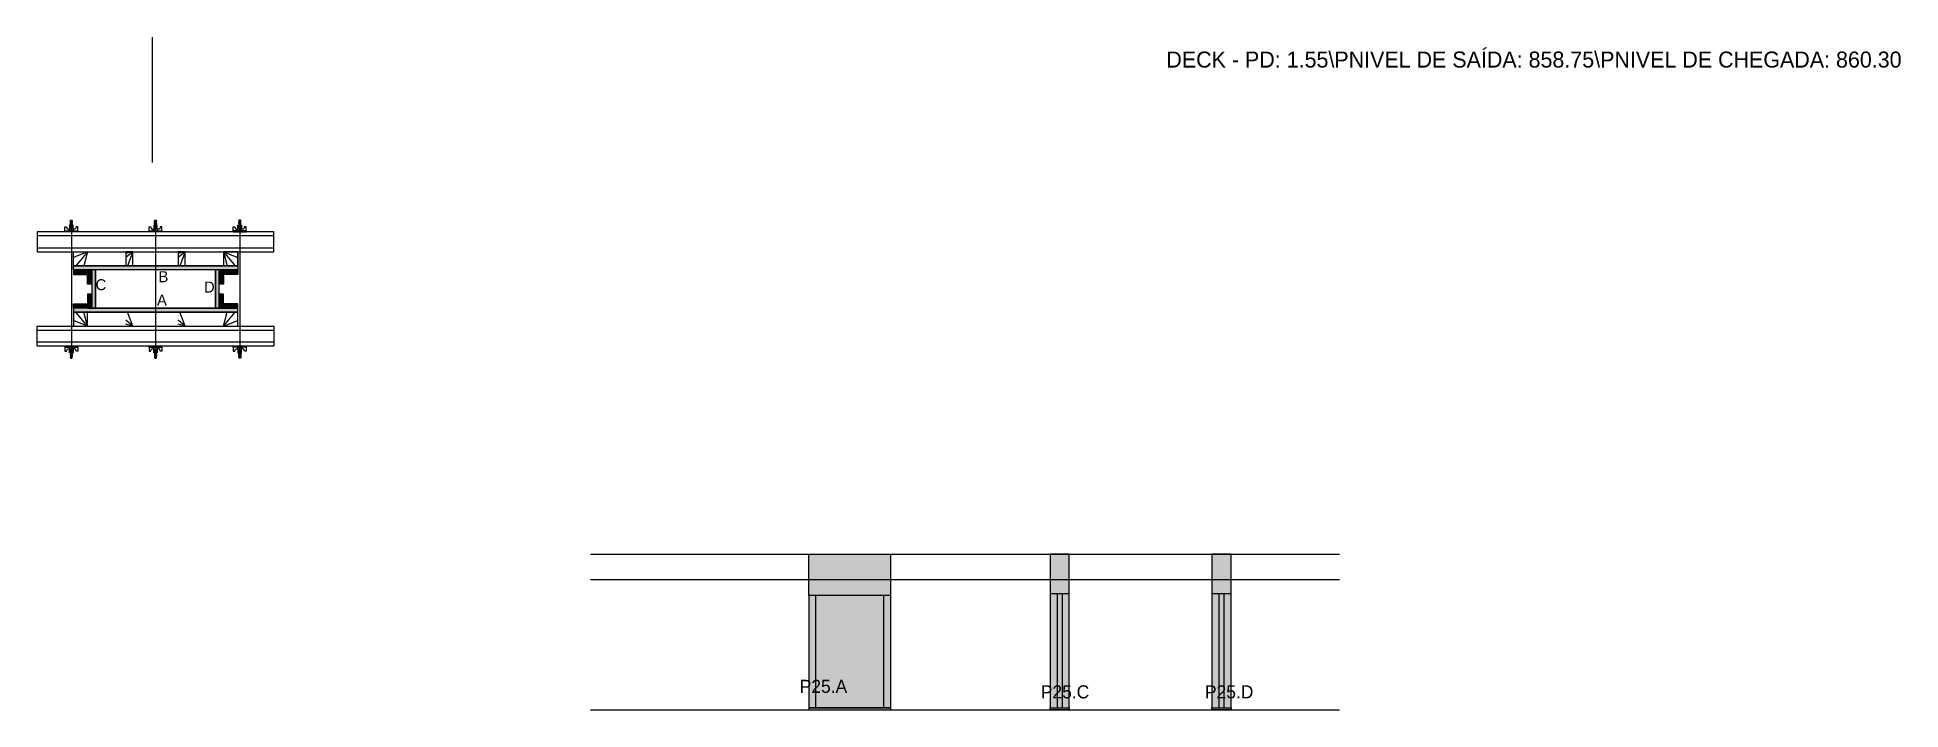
# Model space of a CAD drawing. Header units: metres. Extents: x 2894 to 4753, y 2057 to 2727.
import ezdxf

# ---------------------------------------------------------------- set-up
doc = ezdxf.new("R2010")
doc.units = ezdxf.units.M
for name, color, linetype in [('CHAPA', 7, 'Continuous'), ('COTA', 7, 'Continuous'), ('Hachura', 7, 'Continuous'), ('Madeira', 7, 'Continuous'), ('NOMENCLATURA', 7, 'Continuous'), ('Nível', 7, 'Continuous'), ('Painéis', 7, 'Continuous'), ('Perfil Metálico', 7, 'Continuous'), ('SARR_2.2x7', 7, 'Continuous'), ('SARRAFO', 7, 'Continuous'), ('Texto Seção', 7, 'Continuous'), ('TEXTO_GERAL', 7, 'Continuous')]:
    doc.layers.add(name, color=color, linetype=linetype)

msp = doc.modelspace()

# ---------------------------------------------------------------- hatches: boundary and pattern name
at = {"layer": 'COTA'}
h = msp.add_hatch(color=7, dxfattribs=at)
h.dxf.hatch_style = 1
h.paths.add_polyline_path([(3745.6, 2211.7), (3663.6, 2211.7), (3663.6, 2170.7), (3745.6, 2170.7), (3745.6, 2211.7)])
h = msp.add_hatch(color=7, dxfattribs=at)
h.dxf.hatch_style = 1
h.paths.add_polyline_path([(3923.5, 2211.7), (3904.5, 2211.7), (3904.5, 2211.7), (3904.5, 2172.7), (3904.5, 2172.7), (3923.5, 2172.7), (3923.5, 2172.7), (3923.5, 2211.7), (3923.5, 2211.7)])
h = msp.add_hatch(color=7, dxfattribs=at)
h.dxf.hatch_style = 1
h.paths.add_polyline_path([(4085, 2211.7), (4066, 2211.7), (4066, 2211.7), (4066, 2172.7), (4066, 2172.7), (4085, 2172.7), (4085, 2172.7), (4085, 2211.7), (4085, 2211.7)])
at = {"layer": 'Hachura'}
h = msp.add_hatch(color=7, dxfattribs=at)
h.dxf.hatch_style = 1
h.paths.add_polyline_path([(2929.7, 2495.3), (2929.7, 2499.3), (2929.7, 2499.3), (3093.7, 2499.3), (3093.7, 2499.3), (3093.7, 2495.3), (3093.7, 2495.3), (2929.7, 2495.3)])
h = msp.add_hatch(color=7, dxfattribs=at)
h.dxf.hatch_style = 1
h.paths.add_polyline_path([(2929.7, 2495.3), (2929.7, 2499.3), (2929.7, 2499.3), (3093.7, 2499.3), (3093.7, 2499.3), (3093.7, 2495.3), (3093.7, 2495.3), (2929.7, 2495.3)])
h = msp.add_hatch(color=7, dxfattribs=at)
h.dxf.hatch_style = 1
h.paths.add_polyline_path([(2943.7, 2495.3), (2943.7, 2490.9), (2943.7, 2490.9), (2929.7, 2490.9), (2929.7, 2490.9), (2929.7, 2495.3), (2929.7, 2495.3), (2943.7, 2495.3)])
h = msp.add_hatch(color=7, dxfattribs=at)
h.dxf.hatch_style = 1
h.paths.add_polyline_path([(2948.1, 2495.3), (2943.7, 2495.3), (2943.7, 2495.3), (2943.7, 2481.3), (2943.7, 2481.3), (2948.1, 2481.3), (2948.1, 2481.3), (2948.1, 2495.3)])
h = msp.add_hatch(color=7, dxfattribs=at)
h.dxf.hatch_style = 1
h.paths.add_polyline_path([(2951.7, 2495.3), (2948.1, 2495.3), (2948.1, 2495.3), (2948.1, 2457.3), (2948.1, 2457.3), (2951.7, 2457.3), (2951.7, 2457.3), (2951.7, 2495.3)])
h = msp.add_hatch(color=7, dxfattribs=at)
h.dxf.hatch_style = 1
h.paths.add_polyline_path([(2951.7, 2495.3), (2948.1, 2495.3), (2948.1, 2495.3), (2948.1, 2457.3), (2948.1, 2457.3), (2951.7, 2457.3), (2951.7, 2457.3), (2951.7, 2495.3)])
h = msp.add_hatch(color=7, dxfattribs=at)
h.dxf.hatch_style = 1
h.paths.add_polyline_path([(3075.3, 2495.3), (3071.7, 2495.3), (3071.7, 2495.3), (3071.7, 2457.3), (3071.7, 2457.3), (3075.3, 2457.3), (3075.3, 2457.3), (3075.3, 2495.3)])
h = msp.add_hatch(color=7, dxfattribs=at)
h.dxf.hatch_style = 1
h.paths.add_polyline_path([(3075.3, 2495.3), (3071.7, 2495.3), (3071.7, 2495.3), (3071.7, 2457.3), (3071.7, 2457.3), (3075.3, 2457.3), (3075.3, 2457.3), (3075.3, 2495.3)])
h = msp.add_hatch(color=7, dxfattribs=at)
h.dxf.hatch_style = 1
h.paths.add_polyline_path([(3079.7, 2495.3), (3075.3, 2495.3), (3075.3, 2495.3), (3075.3, 2481.3), (3075.3, 2481.3), (3079.7, 2481.3), (3079.7, 2481.3), (3079.7, 2495.3)])
h = msp.add_hatch(color=7, dxfattribs=at)
h.dxf.hatch_style = 1
h.paths.add_polyline_path([(3079.7, 2495.3), (3079.7, 2490.9), (3079.7, 2490.9), (3093.7, 2490.9), (3093.7, 2490.9), (3093.7, 2495.3), (3093.7, 2495.3), (3079.7, 2495.3)])
h = msp.add_hatch(color=7, dxfattribs=at)
h.dxf.hatch_style = 1
h.paths.add_polyline_path([(2943.7, 2457.3), (2943.7, 2461.7), (2943.7, 2461.7), (2929.7, 2461.7), (2929.7, 2461.7), (2929.7, 2457.3), (2929.7, 2457.3), (2943.7, 2457.3)])
h = msp.add_hatch(color=7, dxfattribs=at)
h.dxf.hatch_style = 1
h.paths.add_polyline_path([(2929.7, 2457.3), (2929.7, 2453.3), (2929.7, 2453.3), (3093.7, 2453.3), (3093.7, 2453.3), (3093.7, 2457.3), (3093.7, 2457.3), (2929.7, 2457.3)])
h = msp.add_hatch(color=7, dxfattribs=at)
h.dxf.hatch_style = 1
h.paths.add_polyline_path([(2929.7, 2457.3), (2929.7, 2453.3), (2929.7, 2453.3), (3093.7, 2453.3), (3093.7, 2453.3), (3093.7, 2457.3), (3093.7, 2457.3), (2929.7, 2457.3)])
h = msp.add_hatch(color=7, dxfattribs=at)
h.dxf.hatch_style = 1
h.paths.add_polyline_path([(2948.1, 2457.3), (2943.7, 2457.3), (2943.7, 2457.3), (2943.7, 2471.3), (2943.7, 2471.3), (2948.1, 2471.3), (2948.1, 2471.3), (2948.1, 2457.3)])
h = msp.add_hatch(color=7, dxfattribs=at)
h.dxf.hatch_style = 1
h.paths.add_polyline_path([(3079.7, 2457.3), (3075.3, 2457.3), (3075.3, 2457.3), (3075.3, 2471.3), (3075.3, 2471.3), (3079.7, 2471.3), (3079.7, 2471.3), (3079.7, 2457.3)])
h = msp.add_hatch(color=7, dxfattribs=at)
h.dxf.hatch_style = 1
h.paths.add_polyline_path([(3079.7, 2457.3), (3079.7, 2461.7), (3079.7, 2461.7), (3093.7, 2461.7), (3093.7, 2461.7), (3093.7, 2457.3), (3093.7, 2457.3), (3079.7, 2457.3)])
h = msp.add_hatch(color=7, dxfattribs=at)
h.dxf.hatch_style = 1
h.paths.add_polyline_path([(3745.6, 2170.7), (3663.6, 2170.7), (3663.6, 2170.7), (3663.6, 2056.7), (3663.6, 2056.7), (3745.6, 2056.7), (3745.6, 2056.7), (3745.6, 2170.7), (3745.6, 2170.7)])
h = msp.add_hatch(color=7, dxfattribs=at)
h.dxf.hatch_style = 1
h.paths.add_polyline_path([(3923.5, 2172.7), (3904.5, 2172.7), (3904.5, 2172.7), (3904.5, 2056.7), (3904.5, 2056.7), (3923.5, 2056.7), (3923.5, 2056.7), (3923.5, 2172.7), (3923.5, 2172.7)])
h = msp.add_hatch(color=7, dxfattribs=at)
h.dxf.hatch_style = 1
h.paths.add_polyline_path([(4085, 2172.7), (4066, 2172.7), (4066, 2172.7), (4066, 2056.7), (4066, 2056.7), (4085, 2056.7), (4085, 2056.7), (4085, 2172.7), (4085, 2172.7)])

# ---------------------------------------------------------------- linework, layer by layer
at = {"layer": 'CHAPA', "color": 7, "lineweight": 25}
for points in [[(2929.7, 2495.3), (2929.7, 2499.3), (3093.7, 2499.3), (3093.7, 2495.3)], [(2929.7, 2495.3), (2929.7, 2499.3), (3093.7, 2499.3), (3093.7, 2495.3)], [(2951.7, 2495.3), (2948.1, 2495.3), (2948.1, 2457.3), (2951.7, 2457.3)], [(2951.7, 2495.3), (2948.1, 2495.3), (2948.1, 2457.3), (2951.7, 2457.3)], [(3075.3, 2495.3), (3071.7, 2495.3), (3071.7, 2457.3), (3075.3, 2457.3)], [(3075.3, 2495.3), (3071.7, 2495.3), (3071.7, 2457.3), (3075.3, 2457.3)], [(2929.7, 2457.3), (2929.7, 2453.3), (3093.7, 2453.3), (3093.7, 2457.3)], [(2929.7, 2457.3), (2929.7, 2453.3), (3093.7, 2453.3), (3093.7, 2457.3)]]:
    msp.add_lwpolyline(points, close=True, dxfattribs=at)
at = {"layer": 'COTA', "color": 7, "lineweight": 25}
for p, q in [((3663.6, 2170.7), (3663.6, 2211.7)), ((3663.6, 2211.7), (3745.6, 2211.7)), ((3745.6, 2170.7), (3745.6, 2211.7))]:
    msp.add_line(p, q, dxfattribs=at)
for points in [[(3923.5, 2172.7), (3923.5, 2211.7), (3904.5, 2211.7), (3904.5, 2172.7)], [(4085, 2172.7), (4085, 2211.7), (4066, 2211.7), (4066, 2172.7)]]:
    msp.add_lwpolyline(points, dxfattribs=at)
at = {"layer": 'Defpoints', "color": 7, "lineweight": 25}
msp.add_line((3008.7, 2602.4), (3008.7, 2727.4), dxfattribs=at)
at = {"layer": 'Hachura', "color": 7, "lineweight": 25}
for p, q in [((2921.2, 2533.3), (2921.2, 2538.5)), ((2921.2, 2538.5), (2922.9, 2538.5)), ((2921.2, 2534.3), (2934.1, 2534.3)), ((2921.2, 2534.3), (2926.4, 2534.3)), ((2934.1, 2533.3), (2921.2, 2533.3)), ((2921.4, 2534.3), (2921.4, 2533.3)), ((2921.6, 2534.3), (2921.6, 2533.3)), ((2921.9, 2534.3), (2921.9, 2533.3)), ((2922.4, 2534.3), (2922.4, 2533.3)), ((2922.9, 2538.5), (2923.5, 2536.3)), ((2923.2, 2534.3), (2923.2, 2533.3)), ((2923.8, 2536.1), (2925.8, 2536.1)), ((2924.6, 2534.3), (2924.6, 2533.3)), ((2933.2, 2533.3), (2925.4, 2533.3)), ((2925.8, 2536.8), (2929.6, 2536.8)), ((2925.8, 2534.3), (2925.8, 2536.8)), ((2927.7, 2534.3), (2925.8, 2534.3)), ((2929.4, 2540.1), (2926, 2540.1)), ((2926, 2540.1), (2926, 2536.8)), ((2929.4, 2540), (2926, 2540)), ((2926.4, 2534.3), (2927, 2534.3)), ((2928.7, 2543.1), (2926.5, 2544.2)), ((2928.7, 2541.9), (2926.5, 2543)), ((2928.7, 2540.8), (2926.5, 2541.9)), ((2927.8, 2540.1), (2926.5, 2540.7)), ((2926.6, 2544.4), (2928.7, 2543.3)), ((2926.6, 2543.3), (2928.7, 2542.2)), ((2926.6, 2542.1), (2928.7, 2541)), ((2926.7, 2544.8), (2927, 2545.1)), ((2926.7, 2544.5), (2926.7, 2544.8)), ((2926.7, 2544.8), (2926.7, 2544.8)), ((2928.6, 2544.8), (2926.7, 2544.8)), ((2926.7, 2544.5), (2928.6, 2543.5)), ((2926.7, 2544.5), (2928.6, 2543.5)), ((2926.7, 2543.3), (2926.7, 2544)), ((2928.6, 2543), (2926.7, 2544)), ((2926.7, 2543.3), (2928.6, 2542.4)), ((2926.7, 2542.2), (2926.7, 2542.8)), ((2928.6, 2541.9), (2926.7, 2542.8)), ((2926.7, 2542.6), (2926.7, 2542.8)), ((2926.7, 2542.2), (2928.6, 2541.2)), ((2926.7, 2541), (2926.7, 2541.7)), ((2928.6, 2540.7), (2926.7, 2541.7)), ((2926.7, 2541), (2928.6, 2540.1)), ((2927.6, 2540.1), (2926.7, 2540.5)), ((2926.7, 2540.1), (2926.7, 2540.5)), ((2926.7, 2533.9), (2926.7, 2534.1)), ((2926.7, 2533.5), (2926.7, 2533.9)), ((2927, 2545.1), (2928.3, 2545.1)), ((2927, 2540.1), (2927, 2536.8)), ((2928.6, 2544.2), (2927.3, 2544.8)), ((2927.4, 2534.3), (2927.4, 2536.3)), ((2928.7, 2544.3), (2927.6, 2544.8)), ((2927.7, 2544.1), (2927.7, 2412.3)), ((2927.7, 2534.3), (2927.7, 2533.3)), ((2927.9, 2536.3), (2927.9, 2534.3)), ((2928.1, 2544.8), (2928.7, 2544.5)), ((2928.6, 2544.8), (2928.3, 2545.1)), ((2928.3, 2544.8), (2928.6, 2544.7)), ((2928.6, 2544.7), (2928.6, 2544.8)), ((2928.6, 2544.2), (2928.6, 2543.5)), ((2928.6, 2542.4), (2928.6, 2543)), ((2928.6, 2541.7), (2928.6, 2541.9)), ((2928.6, 2541.7), (2928.6, 2541.2)), ((2928.6, 2540.7), (2928.6, 2540.1)), ((2928.6, 2540.1), (2928.6, 2536.8)), ((2928.7, 2534.1), (2928.7, 2533.7)), ((2929.4, 2536.8), (2929.4, 2540.1)), ((2929.6, 2536.8), (2929.4, 2536.8)), ((2929.6, 2536.8), (2929.4, 2536.8)), ((2929.6, 2536.8), (2929.6, 2534.3)), ((2931.6, 2536.1), (2929.6, 2536.1)), ((2930.7, 2534.3), (2930.7, 2533.3)), ((2932.5, 2538.5), (2931.9, 2536.3)), ((2932.1, 2534.3), (2932.1, 2533.3)), ((2934.1, 2538.5), (2932.5, 2538.5)), ((2933, 2534.3), (2933, 2533.3)), ((2933.4, 2534.3), (2933.4, 2533.3)), ((2933.8, 2534.3), (2933.8, 2533.3)), ((2934, 2534.3), (2934, 2533.3)), ((2934.1, 2534.3), (2934.1, 2538.5)), ((2934.1, 2534.3), (2934.1, 2533.3)), ((3005.2, 2533.3), (3005.2, 2538.5)), ((3005.2, 2538.5), (3006.9, 2538.5)), ((3005.2, 2534.3), (3018.1, 2534.3)), ((3005.2, 2534.3), (3010.4, 2534.3)), ((3018.1, 2533.3), (3005.2, 2533.3)), ((3005.4, 2534.3), (3005.4, 2533.3)), ((3005.6, 2534.3), (3005.6, 2533.3)), ((3005.9, 2534.3), (3005.9, 2533.3)), ((3006.4, 2534.3), (3006.4, 2533.3)), ((3006.9, 2538.5), (3007.5, 2536.3)), ((3007.2, 2534.3), (3007.2, 2533.3)), ((3007.8, 2536.1), (3009.8, 2536.1)), ((3008.6, 2534.3), (3008.6, 2533.3)), ((3017.2, 2533.3), (3009.4, 2533.3)), ((3009.8, 2536.8), (3013.6, 2536.8)), ((3009.8, 2534.3), (3009.8, 2536.8)), ((3011.7, 2534.3), (3009.8, 2534.3)), ((3013.4, 2540.1), (3010, 2540.1)), ((3010, 2540.1), (3010, 2536.8)), ((3013.4, 2540), (3010, 2540)), ((3010.4, 2534.3), (3011, 2534.3)), ((3012.7, 2543.1), (3010.5, 2544.2)), ((3012.7, 2541.9), (3010.5, 2543)), ((3012.7, 2540.8), (3010.5, 2541.9)), ((3011.8, 2540.1), (3010.5, 2540.7)), ((3010.6, 2544.4), (3012.7, 2543.3)), ((3010.6, 2543.3), (3012.7, 2542.2)), ((3010.6, 2542.1), (3012.7, 2541)), ((3010.7, 2544.8), (3011, 2545.1)), ((3010.7, 2544.5), (3010.7, 2544.8)), ((3010.7, 2544.8), (3010.7, 2544.8)), ((3012.6, 2544.8), (3010.7, 2544.8)), ((3010.7, 2544.5), (3012.6, 2543.5)), ((3010.7, 2544.5), (3012.6, 2543.5)), ((3010.7, 2543.3), (3010.7, 2544)), ((3012.6, 2543), (3010.7, 2544)), ((3010.7, 2543.3), (3012.6, 2542.4)), ((3010.7, 2542.2), (3010.7, 2542.8)), ((3012.6, 2541.9), (3010.7, 2542.8)), ((3010.7, 2542.6), (3010.7, 2542.8)), ((3010.7, 2542.2), (3012.6, 2541.2)), ((3010.7, 2541), (3010.7, 2541.7)), ((3012.6, 2540.7), (3010.7, 2541.7)), ((3010.7, 2541), (3012.6, 2540.1)), ((3011.6, 2540.1), (3010.7, 2540.5)), ((3010.7, 2540.1), (3010.7, 2540.5)), ((3010.7, 2533.9), (3010.7, 2534.1)), ((3010.7, 2533.5), (3010.7, 2533.9)), ((3011, 2545.1), (3012.3, 2545.1)), ((3011, 2540.1), (3011, 2536.8)), ((3012.6, 2544.2), (3011.3, 2544.8)), ((3011.4, 2534.3), (3011.4, 2536.3)), ((3012.7, 2544.3), (3011.6, 2544.8)), ((3011.7, 2544.1), (3011.7, 2412.3)), ((3011.7, 2534.3), (3011.7, 2533.3)), ((3011.9, 2536.3), (3011.9, 2534.3)), ((3012.1, 2544.8), (3012.7, 2544.5)), ((3012.6, 2544.8), (3012.3, 2545.1)), ((3012.3, 2544.8), (3012.6, 2544.7)), ((3012.6, 2544.7), (3012.6, 2544.8)), ((3012.6, 2544.2), (3012.6, 2543.5)), ((3012.6, 2542.4), (3012.6, 2543)), ((3012.6, 2541.7), (3012.6, 2541.9)), ((3012.6, 2541.7), (3012.6, 2541.2)), ((3012.6, 2540.7), (3012.6, 2540.1)), ((3012.6, 2540.1), (3012.6, 2536.8)), ((3012.7, 2534.1), (3012.7, 2533.7)), ((3013.4, 2536.8), (3013.4, 2540.1)), ((3013.6, 2536.8), (3013.4, 2536.8)), ((3013.6, 2536.8), (3013.4, 2536.8)), ((3013.6, 2536.8), (3013.6, 2534.3)), ((3015.6, 2536.1), (3013.6, 2536.1)), ((3014.7, 2534.3), (3014.7, 2533.3)), ((3016.5, 2538.5), (3015.9, 2536.3)), ((3016.1, 2534.3), (3016.1, 2533.3)), ((3018.1, 2538.5), (3016.5, 2538.5)), ((3017, 2534.3), (3017, 2533.3)), ((3017.4, 2534.3), (3017.4, 2533.3)), ((3017.8, 2534.3), (3017.8, 2533.3)), ((3018, 2534.3), (3018, 2533.3)), ((3018.1, 2534.3), (3018.1, 2538.5)), ((3018.1, 2534.3), (3018.1, 2533.3)), ((3089.2, 2534.3), (3089.2, 2538.5)), ((3089.2, 2538.5), (3090.9, 2538.5)), ((3102.1, 2534.3), (3089.2, 2534.3)), ((3089.2, 2534.3), (3089.2, 2533.3)), ((3089.2, 2533.3), (3102.1, 2533.3)), ((3089.4, 2534.3), (3089.4, 2533.3)), ((3089.6, 2534.3), (3089.6, 2533.3)), ((3089.9, 2534.3), (3089.9, 2533.3)), ((3090.2, 2533.3), (3098, 2533.3)), ((3090.4, 2534.3), (3090.4, 2533.3)), ((3090.9, 2538.5), (3091.5, 2536.3)), ((3091.2, 2534.3), (3091.2, 2533.3)), ((3091.8, 2536.1), (3093.8, 2536.1)), ((3092.7, 2534.3), (3092.7, 2533.3)), ((3097.6, 2536.8), (3093.8, 2536.8)), ((3093.8, 2536.8), (3093.8, 2534.3)), ((3093.8, 2536.8), (3094, 2536.8)), ((3093.8, 2536.8), (3094, 2536.8)), ((3094, 2540.1), (3097.4, 2540.1)), ((3094, 2536.8), (3094, 2540.1)), ((3094, 2540), (3097.4, 2540)), ((3095.3, 2544.8), (3094.6, 2544.5)), ((3096.8, 2544.4), (3094.6, 2543.3)), ((3096.8, 2543.3), (3094.6, 2542.2)), ((3096.8, 2542.1), (3094.6, 2541)), ((3094.7, 2544.3), (3095.8, 2544.8)), ((3094.7, 2543.1), (3096.8, 2544.2)), ((3094.7, 2541.9), (3096.8, 2543)), ((3094.7, 2540.8), (3096.8, 2541.9)), ((3094.7, 2534.1), (3094.7, 2533.7)), ((3094.8, 2544.8), (3095.1, 2545.1)), ((3095, 2544.8), (3094.8, 2544.7)), ((3094.8, 2544.7), (3094.8, 2544.8)), ((3094.8, 2544.2), (3096.1, 2544.8)), ((3094.8, 2544.8), (3096.7, 2544.8)), ((3096.7, 2544.5), (3094.8, 2543.5)), ((3096.7, 2544.5), (3094.8, 2543.5)), ((3094.8, 2544.2), (3094.8, 2543.5)), ((3094.8, 2543), (3096.7, 2544)), ((3096.7, 2543.3), (3094.8, 2542.4)), ((3094.8, 2542.4), (3094.8, 2543)), ((3094.8, 2541.9), (3096.7, 2542.8)), ((3096.7, 2542.2), (3094.8, 2541.2)), ((3094.8, 2541.7), (3094.8, 2541.9)), ((3094.8, 2541.7), (3094.8, 2541.2)), ((3094.8, 2540.7), (3096.7, 2541.7)), ((3096.7, 2541), (3094.8, 2540.1)), ((3094.8, 2540.7), (3094.8, 2540.1)), ((3094.8, 2540.1), (3094.8, 2536.8)), ((3096.4, 2545.1), (3095.1, 2545.1)), ((3095.5, 2536.3), (3095.5, 2534.3)), ((3095.6, 2540.1), (3096.8, 2540.7)), ((3095.7, 2544.1), (3095.7, 2412.3)), ((3095.7, 2534.3), (3097.6, 2534.3)), ((3095.7, 2534.3), (3095.7, 2533.3)), ((3095.8, 2540.1), (3096.7, 2540.5)), ((3096, 2534.3), (3096, 2536.3)), ((3096.3, 2540.1), (3096.3, 2536.8)), ((3097, 2534.3), (3096.3, 2534.3)), ((3096.7, 2544.8), (3096.4, 2545.1)), ((3096.6, 2533.9), (3096.6, 2534.1)), ((3096.6, 2533.5), (3096.6, 2533.9)), ((3096.7, 2544.5), (3096.7, 2544.8)), ((3096.7, 2544.8), (3096.7, 2544.8)), ((3096.7, 2543.3), (3096.7, 2544)), ((3096.7, 2542.2), (3096.7, 2542.8)), ((3096.7, 2542.6), (3096.7, 2542.8)), ((3096.7, 2541), (3096.7, 2541.7)), ((3096.7, 2540.1), (3096.7, 2540.5)), ((3102.1, 2534.3), (3097, 2534.3)), ((3097.4, 2540.1), (3097.4, 2536.8)), ((3097.6, 2534.3), (3097.6, 2536.8)), ((3099.6, 2536.1), (3097.6, 2536.1)), ((3098.7, 2534.3), (3098.7, 2533.3)), ((3100.5, 2538.5), (3099.9, 2536.3)), ((3100.1, 2534.3), (3100.1, 2533.3)), ((3102.1, 2538.5), (3100.5, 2538.5)), ((3101, 2534.3), (3101, 2533.3)), ((3101.4, 2534.3), (3101.4, 2533.3)), ((3101.8, 2534.3), (3101.8, 2533.3)), ((3102, 2534.3), (3102, 2533.3)), ((3102.1, 2533.3), (3102.1, 2538.5)), ((2934.1, 2419.3), (2921.2, 2419.3)), ((2921.2, 2419.3), (2921.2, 2414.2)), ((2921.2, 2418.4), (2934.1, 2418.4)), ((2921.2, 2418.4), (2926.4, 2418.4)), ((2921.4, 2418.4), (2921.4, 2419.4)), ((2921.6, 2418.4), (2921.6, 2419.4)), ((2921.9, 2418.4), (2921.9, 2419.4)), ((2922.4, 2418.4), (2922.4, 2419.4)), ((2923.2, 2418.4), (2923.2, 2419.4)), ((2924.6, 2418.4), (2924.6, 2419.4)), ((2933.2, 2419.3), (2925.4, 2419.3)), ((2927.7, 2418.4), (2925.8, 2418.4)), ((2925.8, 2418.4), (2925.8, 2415.9)), ((2926.4, 2418.4), (2927, 2418.4)), ((2926.7, 2419.2), (2926.7, 2418.8)), ((2926.7, 2418.8), (2926.7, 2418.6)), ((2927.4, 2418.4), (2927.4, 2416.4)), ((2927.7, 2418.4), (2927.7, 2419.3)), ((2927.9, 2416.4), (2927.9, 2418.4)), ((2928.7, 2418.6), (2928.7, 2419)), ((2929.6, 2415.9), (2929.6, 2418.4)), ((2930.7, 2418.4), (2930.7, 2419.3)), ((2932.1, 2418.4), (2932.1, 2419.4)), ((2933, 2418.4), (2933, 2419.4)), ((2933.4, 2418.4), (2933.4, 2419.4)), ((2933.8, 2418.4), (2933.8, 2419.4)), ((2934, 2418.4), (2934, 2419.4)), ((2934.1, 2418.4), (2934.1, 2419.3)), ((2934.1, 2418.4), (2934.1, 2414.2)), ((3018.1, 2419.3), (3005.2, 2419.3)), ((3005.2, 2419.3), (3005.2, 2414.2)), ((3005.2, 2418.4), (3018.1, 2418.4)), ((3005.2, 2418.4), (3010.4, 2418.4)), ((3005.4, 2418.4), (3005.4, 2419.4)), ((3005.6, 2418.4), (3005.6, 2419.4)), ((3005.9, 2418.4), (3005.9, 2419.4)), ((3006.4, 2418.4), (3006.4, 2419.4)), ((3007.2, 2418.4), (3007.2, 2419.4)), ((3008.6, 2418.4), (3008.6, 2419.4)), ((3017.2, 2419.3), (3009.4, 2419.3)), ((3011.7, 2418.4), (3009.8, 2418.4)), ((3009.8, 2418.4), (3009.8, 2415.9)), ((3010.4, 2418.4), (3011, 2418.4)), ((3010.7, 2419.2), (3010.7, 2418.8)), ((3010.7, 2418.8), (3010.7, 2418.6)), ((3011.4, 2418.4), (3011.4, 2416.4)), ((3011.7, 2418.4), (3011.7, 2419.3)), ((3011.9, 2416.4), (3011.9, 2418.4)), ((3012.7, 2418.6), (3012.7, 2419)), ((3013.6, 2415.9), (3013.6, 2418.4)), ((3014.7, 2418.4), (3014.7, 2419.3)), ((3016.1, 2418.4), (3016.1, 2419.4)), ((3017, 2418.4), (3017, 2419.4)), ((3017.4, 2418.4), (3017.4, 2419.4)), ((3017.8, 2418.4), (3017.8, 2419.4)), ((3018, 2418.4), (3018, 2419.4)), ((3018.1, 2418.4), (3018.1, 2419.3)), ((3018.1, 2418.4), (3018.1, 2414.2)), ((3089.2, 2419.3), (3102.1, 2419.3)), ((3089.2, 2418.4), (3089.2, 2419.3)), ((3102.1, 2418.4), (3089.2, 2418.4)), ((3089.2, 2418.4), (3089.2, 2414.2)), ((3089.4, 2418.4), (3089.4, 2419.4)), ((3089.6, 2418.4), (3089.6, 2419.4)), ((3089.9, 2418.4), (3089.9, 2419.4)), ((3090.2, 2419.3), (3098, 2419.3)), ((3090.4, 2418.4), (3090.4, 2419.4)), ((3091.2, 2418.4), (3091.2, 2419.4)), ((3092.7, 2418.4), (3092.7, 2419.3)), ((3093.8, 2415.9), (3093.8, 2418.4)), ((3094.7, 2418.6), (3094.7, 2419)), ((3095.5, 2416.4), (3095.5, 2418.4)), ((3095.7, 2418.4), (3095.7, 2419.3)), ((3095.7, 2418.4), (3097.6, 2418.4)), ((3096, 2418.4), (3096, 2416.4)), ((3097, 2418.4), (3096.3, 2418.4)), ((3096.6, 2419.2), (3096.6, 2418.8)), ((3096.6, 2418.8), (3096.6, 2418.6)), ((3102.1, 2418.4), (3097, 2418.4)), ((3097.6, 2418.4), (3097.6, 2415.9)), ((3098.7, 2418.4), (3098.7, 2419.4)), ((3100.1, 2418.4), (3100.1, 2419.4)), ((3101, 2418.4), (3101, 2419.4)), ((3101.4, 2418.4), (3101.4, 2419.4)), ((3101.8, 2418.4), (3101.8, 2419.4)), ((3102, 2418.4), (3102, 2419.4)), ((3102.1, 2419.3), (3102.1, 2414.2)), ((2921.2, 2414.2), (2922.9, 2414.2)), ((2922.9, 2414.2), (2923.5, 2416.4)), ((2923.8, 2416.6), (2925.8, 2416.6)), ((2925.8, 2415.9), (2929.6, 2415.9)), ((2926, 2412.6), (2926, 2415.9)), ((2929.4, 2412.7), (2926, 2412.7)), ((2929.4, 2412.6), (2926, 2412.6)), ((2927.8, 2412.6), (2926.5, 2412)), ((2928.7, 2411.9), (2926.5, 2410.8)), ((2928.7, 2410.8), (2926.5, 2409.7)), ((2928.7, 2409.6), (2926.5, 2408.5)), ((2926.6, 2410.6), (2928.7, 2411.7)), ((2926.6, 2409.4), (2928.7, 2410.5)), ((2926.6, 2408.3), (2928.7, 2409.4)), ((2926.7, 2411.7), (2928.6, 2412.6)), ((2927.6, 2412.6), (2926.7, 2412.2)), ((2926.7, 2412.6), (2926.7, 2412.2)), ((2928.6, 2412), (2926.7, 2411)), ((2926.7, 2411.7), (2926.7, 2411)), ((2926.7, 2410.5), (2928.6, 2411.5)), ((2928.6, 2410.8), (2926.7, 2409.9)), ((2926.7, 2410.5), (2926.7, 2409.9)), ((2926.7, 2409.4), (2928.6, 2410.3)), ((2926.7, 2410.1), (2926.7, 2409.9)), ((2928.6, 2409.7), (2926.7, 2408.7)), ((2926.7, 2409.4), (2926.7, 2408.7)), ((2926.7, 2408.2), (2928.6, 2409.2)), ((2926.7, 2408.2), (2928.6, 2409.2)), ((2926.7, 2408.2), (2926.7, 2407.9)), ((2926.7, 2407.9), (2926.7, 2407.9)), ((2926.7, 2407.9), (2927, 2407.5)), ((2928.6, 2407.9), (2926.7, 2407.9)), ((2927, 2412.6), (2927, 2415.9)), ((2927, 2407.5), (2928.3, 2407.5)), ((2928.6, 2408.5), (2927.3, 2407.9)), ((2928.7, 2408.4), (2927.6, 2407.9)), ((2928.1, 2407.9), (2928.7, 2408.2)), ((2928.3, 2407.9), (2928.6, 2408)), ((2928.6, 2407.9), (2928.3, 2407.5)), ((2928.6, 2412.6), (2928.6, 2415.9)), ((2928.6, 2412), (2928.6, 2412.6)), ((2928.6, 2411), (2928.6, 2411.5)), ((2928.6, 2411), (2928.6, 2410.8)), ((2928.6, 2410.3), (2928.6, 2409.7)), ((2928.6, 2408.5), (2928.6, 2409.2)), ((2928.6, 2408), (2928.6, 2407.9)), ((2929.4, 2415.9), (2929.4, 2412.6)), ((2929.6, 2415.9), (2929.4, 2415.9)), ((2929.6, 2415.9), (2929.4, 2415.9)), ((2931.6, 2416.6), (2929.6, 2416.6)), ((2932.5, 2414.2), (2931.9, 2416.4)), ((2934.1, 2414.2), (2932.5, 2414.2)), ((3005.2, 2414.2), (3006.9, 2414.2)), ((3006.9, 2414.2), (3007.5, 2416.4)), ((3007.8, 2416.6), (3009.8, 2416.6)), ((3009.8, 2415.9), (3013.6, 2415.9)), ((3010, 2412.6), (3010, 2415.9)), ((3013.4, 2412.7), (3010, 2412.7)), ((3013.4, 2412.6), (3010, 2412.6)), ((3011.8, 2412.6), (3010.5, 2412)), ((3012.7, 2411.9), (3010.5, 2410.8)), ((3012.7, 2410.8), (3010.5, 2409.7)), ((3012.7, 2409.6), (3010.5, 2408.5)), ((3010.6, 2410.6), (3012.7, 2411.7)), ((3010.6, 2409.4), (3012.7, 2410.5)), ((3010.6, 2408.3), (3012.7, 2409.4)), ((3010.7, 2411.7), (3012.6, 2412.6)), ((3011.6, 2412.6), (3010.7, 2412.2)), ((3010.7, 2412.6), (3010.7, 2412.2)), ((3012.6, 2412), (3010.7, 2411)), ((3010.7, 2411.7), (3010.7, 2411)), ((3010.7, 2410.5), (3012.6, 2411.5)), ((3012.6, 2410.8), (3010.7, 2409.9)), ((3010.7, 2410.5), (3010.7, 2409.9)), ((3010.7, 2409.4), (3012.6, 2410.3)), ((3010.7, 2410.1), (3010.7, 2409.9)), ((3012.6, 2409.7), (3010.7, 2408.7)), ((3010.7, 2409.4), (3010.7, 2408.7)), ((3010.7, 2408.2), (3012.6, 2409.2)), ((3010.7, 2408.2), (3012.6, 2409.2)), ((3010.7, 2408.2), (3010.7, 2407.9)), ((3010.7, 2407.9), (3010.7, 2407.9)), ((3010.7, 2407.9), (3011, 2407.5)), ((3012.6, 2407.9), (3010.7, 2407.9)), ((3011, 2412.6), (3011, 2415.9)), ((3011, 2407.5), (3012.3, 2407.5)), ((3012.6, 2408.5), (3011.3, 2407.9)), ((3012.7, 2408.4), (3011.6, 2407.9)), ((3012.1, 2407.9), (3012.7, 2408.2)), ((3012.3, 2407.9), (3012.6, 2408)), ((3012.6, 2407.9), (3012.3, 2407.5)), ((3012.6, 2412.6), (3012.6, 2415.9)), ((3012.6, 2412), (3012.6, 2412.6)), ((3012.6, 2411), (3012.6, 2411.5)), ((3012.6, 2411), (3012.6, 2410.8)), ((3012.6, 2410.3), (3012.6, 2409.7)), ((3012.6, 2408.5), (3012.6, 2409.2)), ((3012.6, 2408), (3012.6, 2407.9)), ((3013.4, 2415.9), (3013.4, 2412.6)), ((3013.6, 2415.9), (3013.4, 2415.9)), ((3013.6, 2415.9), (3013.4, 2415.9)), ((3015.6, 2416.6), (3013.6, 2416.6)), ((3016.5, 2414.2), (3015.9, 2416.4)), ((3018.1, 2414.2), (3016.5, 2414.2)), ((3089.2, 2414.2), (3090.9, 2414.2)), ((3090.9, 2414.2), (3091.5, 2416.4)), ((3091.8, 2416.6), (3093.8, 2416.6)), ((3097.6, 2415.9), (3093.8, 2415.9)), ((3093.8, 2415.9), (3094, 2415.9)), ((3093.8, 2415.9), (3094, 2415.9)), ((3094, 2415.9), (3094, 2412.6)), ((3094, 2412.7), (3097.4, 2412.7)), ((3094, 2412.6), (3097.4, 2412.6)), ((3096.8, 2410.6), (3094.6, 2411.7)), ((3096.8, 2409.4), (3094.6, 2410.5)), ((3096.8, 2408.3), (3094.6, 2409.4)), ((3095.3, 2407.9), (3094.6, 2408.2)), ((3094.7, 2411.9), (3096.8, 2410.8)), ((3094.7, 2410.8), (3096.8, 2409.7)), ((3094.7, 2409.6), (3096.8, 2408.5)), ((3094.7, 2408.4), (3095.8, 2407.9)), ((3094.8, 2412.6), (3094.8, 2415.9)), ((3094.8, 2412), (3094.8, 2412.6)), ((3096.7, 2411.7), (3094.8, 2412.6)), ((3094.8, 2412), (3096.7, 2411)), ((3094.8, 2411), (3094.8, 2411.5)), ((3096.7, 2410.5), (3094.8, 2411.5)), ((3094.8, 2411), (3094.8, 2410.8)), ((3094.8, 2410.8), (3096.7, 2409.9)), ((3094.8, 2410.3), (3094.8, 2409.7)), ((3096.7, 2409.4), (3094.8, 2410.3)), ((3094.8, 2409.7), (3096.7, 2408.7)), ((3096.7, 2408.2), (3094.8, 2409.2)), ((3094.8, 2408.5), (3094.8, 2409.2)), ((3096.7, 2408.2), (3094.8, 2409.2)), ((3094.8, 2408.5), (3096.1, 2407.9)), ((3095, 2407.9), (3094.8, 2408)), ((3094.8, 2408), (3094.8, 2407.9)), ((3094.8, 2407.9), (3095.1, 2407.5)), ((3094.8, 2407.9), (3096.7, 2407.9)), ((3096.4, 2407.5), (3095.1, 2407.5)), ((3095.6, 2412.6), (3096.8, 2412)), ((3095.8, 2412.6), (3096.7, 2412.2)), ((3096.3, 2412.6), (3096.3, 2415.9)), ((3096.7, 2407.9), (3096.4, 2407.5)), ((3096.7, 2412.6), (3096.7, 2412.2)), ((3096.7, 2411.7), (3096.7, 2411)), ((3096.7, 2410.5), (3096.7, 2409.9)), ((3096.7, 2410.1), (3096.7, 2409.9)), ((3096.7, 2409.4), (3096.7, 2408.7)), ((3096.7, 2408.2), (3096.7, 2407.9)), ((3096.7, 2407.9), (3096.7, 2407.9)), ((3097.4, 2412.6), (3097.4, 2415.9)), ((3099.6, 2416.6), (3097.6, 2416.6)), ((3100.5, 2414.2), (3099.9, 2416.4)), ((3102.1, 2414.2), (3100.5, 2414.2))]:
    msp.add_line(p, q, dxfattribs=at)
at = {"layer": 'Madeira', "color": 7, "lineweight": 25}
for p, q in [((2943.7, 2513.3), (2929.7, 2507.9)), ((2943.7, 2513.3), (2932.2, 2499.4)), ((2943.7, 2513.3), (2940.2, 2499.3)), ((2989.2, 2513.4), (2982.2, 2507.6)), ((2989.2, 2513.4), (2982.2, 2511.6)), ((2989.2, 2513.4), (2983.8, 2499.4)), ((3041.2, 2513.4), (3034.2, 2507.6)), ((3041.2, 2513.4), (3034.2, 2511.6)), ((3041.2, 2513.4), (3035.8, 2499.4)), ((3079.7, 2513.4), (3091.2, 2499.4)), ((3079.7, 2513.4), (3083.2, 2499.4)), ((3079.7, 2513.4), (3093.7, 2507.9)), ((2943.7, 2439.4), (2929.7, 2444.8)), ((2943.7, 2439.4), (2932.2, 2453.3)), ((2943.7, 2439.4), (2940.2, 2453.3)), ((2989.2, 2439.3), (2982.2, 2445.1)), ((2989.2, 2439.3), (2982.2, 2441.1)), ((2989.2, 2439.3), (2983.8, 2453.3)), ((3041.2, 2439.3), (3034.2, 2445.1)), ((3041.2, 2439.3), (3034.2, 2441.1)), ((3041.2, 2439.3), (3035.8, 2453.3)), ((3079.7, 2439.3), (3091.2, 2453.3)), ((3079.7, 2439.3), (3083.2, 2453.3)), ((3079.7, 2439.3), (3093.7, 2444.8))]:
    msp.add_line(p, q, dxfattribs=at)
for points in [[(3093.7, 2513.4), (3093.7, 2499.4), (2929.7, 2499.4), (2929.7, 2513.4)], [(2989.2, 2513.4), (2982.2, 2513.4), (2982.2, 2499.4), (2989.2, 2499.4)], [(3041.2, 2513.4), (3034.2, 2513.4), (3034.2, 2499.4), (3041.2, 2499.4)], [(3079.7, 2513.4), (3079.7, 2499.4), (3093.7, 2499.3), (3093.7, 2513.3)], [(2943.7, 2439.4), (2943.7, 2453.4), (2929.7, 2453.3), (2929.7, 2439.3)], [(3093.7, 2439.3), (3093.7, 2453.3), (2929.7, 2453.3), (2929.7, 2439.3)]]:
    msp.add_lwpolyline(points, close=True, dxfattribs=at)
at = {"layer": 'Nível', "color": 7, "lineweight": 25}
for p, q in [((3445.9, 2211.7), (4193.2, 2211.7)), ((3445.9, 2186.7), (4193.2, 2186.7)), ((3445.9, 2056.7), (4193.2, 2056.7))]:
    msp.add_line(p, q, dxfattribs=at)
at = {"layer": 'Painéis', "color": 7, "lineweight": 25}
for p, q in [((3663.6, 2170.7), (3663.6, 2056.7)), ((3745.6, 2170.7), (3663.6, 2170.7)), ((3745.6, 2056.7), (3745.6, 2170.7)), ((3904.5, 2172.7), (3904.5, 2058.7)), ((3904.5, 2172.7), (3923.5, 2172.7)), ((3923.5, 2058.7), (3923.5, 2172.7)), ((4066, 2172.7), (4066, 2058.7)), ((4066, 2172.7), (4085, 2172.7)), ((4085, 2058.7), (4085, 2172.7)), ((3663.6, 2058.7), (3745.6, 2058.7)), ((3904.5, 2058.7), (3923.5, 2058.7)), ((4066, 2058.7), (4085, 2058.7))]:
    msp.add_line(p, q, dxfattribs=at)
for points in [[(3071.7, 2457.3), (3071.7, 2495.3), (2951.7, 2495.3), (2951.7, 2457.3)], [(3745.6, 2058.7), (3663.6, 2058.7), (3663.6, 2056.7), (3745.6, 2056.7)], [(3904.5, 2058.7), (3923.5, 2058.7), (3923.5, 2056.7), (3904.5, 2056.7)], [(4066, 2058.7), (4085, 2058.7), (4085, 2056.7), (4066, 2056.7)]]:
    msp.add_lwpolyline(points, close=True, dxfattribs=at)
at = {"layer": 'Perfil Metálico', "color": 7, "lineweight": 25}
for points in [[(2893.7, 2533.3), (2893.7, 2513.3), (3129.7, 2513.3), (3129.7, 2533.3)], [(3129.7, 2517.3), (3129.7, 2529.3), (2893.7, 2529.3), (2893.7, 2517.3)], [(2893.7, 2419.3), (2893.7, 2439.3), (3129.7, 2439.3), (3129.7, 2419.3)], [(3129.7, 2435.3), (3129.7, 2423.3), (2893.7, 2423.3), (2893.7, 2435.3)]]:
    msp.add_lwpolyline(points, close=True, dxfattribs=at)
at = {"layer": 'SARR_2.2x7', "color": 7, "lineweight": 25}
for p, q in [((3670.6, 2058.7), (3670.6, 2170.7)), ((3738.6, 2058.7), (3738.6, 2170.7)), ((3911.5, 2172.7), (3911.5, 2058.7)), ((3916.5, 2172.7), (3916.5, 2058.7)), ((4073, 2172.7), (4073, 2058.7)), ((4078, 2172.7), (4078, 2058.7)), ((3670.6, 2058.7), (3670.6, 2058.7)), ((3738.6, 2058.7), (3738.6, 2058.7))]:
    msp.add_line(p, q, dxfattribs=at)
at = {"layer": 'SARRAFO', "color": 7, "lineweight": 25}
for points in [[(2929.7, 2490.9), (2943.7, 2490.9), (2943.7, 2495.3), (2929.7, 2495.3)], [(2943.7, 2481.3), (2943.7, 2495.3), (2948.1, 2495.3), (2948.1, 2481.3)], [(3075.3, 2481.3), (3075.3, 2495.3), (3079.7, 2495.3), (3079.7, 2481.3)], [(3093.7, 2490.9), (3079.7, 2490.9), (3079.7, 2495.3), (3093.7, 2495.3)], [(2929.7, 2461.7), (2943.7, 2461.7), (2943.7, 2457.3), (2929.7, 2457.3)], [(2943.7, 2471.3), (2943.7, 2457.3), (2948.1, 2457.3), (2948.1, 2471.3)], [(3075.3, 2471.3), (3075.3, 2457.3), (3079.7, 2457.3), (3079.7, 2471.3)], [(3093.7, 2461.7), (3079.7, 2461.7), (3079.7, 2457.3), (3093.7, 2457.3)]]:
    msp.add_lwpolyline(points, close=True, dxfattribs=at)

# ---------------------------------------------------------------- texts
at = {"layer": 'NOMENCLATURA', "color": 7, "lineweight": 25}
msp.add_text('DECK - PD: 1.55\\PNIVEL DE SAÍDA: 858.75\\PNIVEL DE CHEGADA: 860.30', height=16, dxfattribs=at).set_placement((4020.5, 2697.2))
at = {"layer": 'Texto Seção', "color": 7, "lineweight": 25}
for s, p in [('P25.A', (3654.6, 2073.5)), ('P25.C', (3895.2, 2068)), ('P25.D', (4059, 2068))]:
    msp.add_text(s, height=13, dxfattribs=at).set_placement(p)
at = {"layer": 'TEXTO_GERAL', "color": 7, "lineweight": 25}
for s, p in [('B', (3014.7, 2483.1)), ('C', (2951.9, 2475.1)), ('D', (3060.1, 2472.8)), ('A', (3013.2, 2459.8))]:
    msp.add_text(s, height=11, dxfattribs=at).set_placement(p)

doc.saveas('drawing.dxf')
